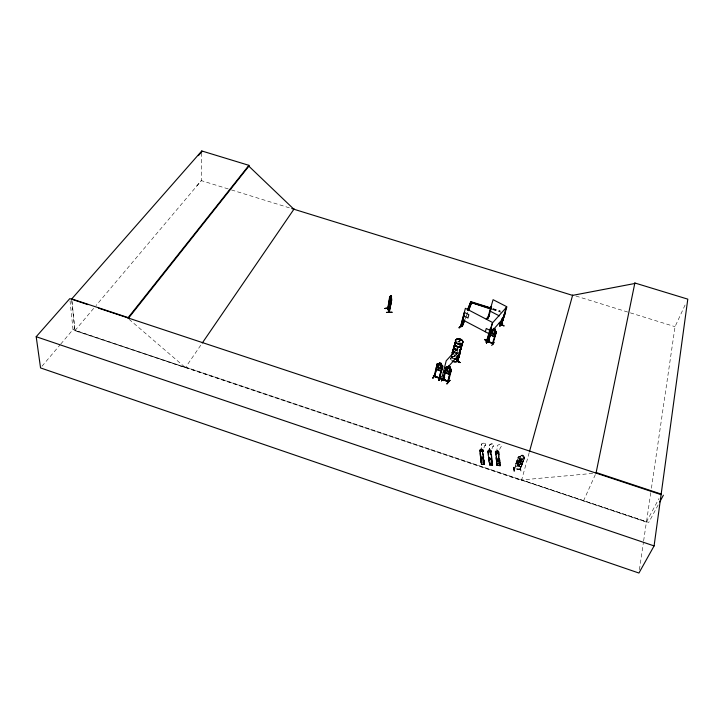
<?xml version="1.0" encoding="UTF-8"?>
<svg xmlns="http://www.w3.org/2000/svg" width="724" height="724" viewBox="0 0 724 724"><rect width="100%" height="100%" fill="white"/><g stroke="black" fill="none" stroke-linecap="round" stroke-linejoin="round"><path stroke-width="0.54" stroke-dasharray="3.62 2.71" d="M201.752 152.936L201.335 180.62L96.039 305.546M498.528 460.256L498.773 459.64L498.031 459.161M498.818 459.93L498.076 459.043L497.524 459.966M497.895 459.052L497.433 459.831M491.18 459.016L491.053 458.726M489.723 459.025L490.401 458.401L491.107 458.989M496.103 452.346L495.913 452.925L498.601 453.134L498.429 451.74C500.257 451.577 498.221 454.075 495.659 452.21M479.921 451.016L483.161 451.188L479.921 450.952M483.053 458.328L482.799 457.912M490.392 451.197L492.229 465.233L491.741 465.188L490.392 451.197L492.411 465.261L490.999 450.509L491.415 451.921C482.075 452.591 492.954 450.12 490.981 452.482L488.284 452.274L488.474 451.695M495.678 452.337L498.863 452.581M481.505 449.197C482.41 450.672 480.971 449.785 482.021 450.047M489.659 450.871L489.904 449.83M497.587 450.509L497.587 451.577M497.352 451.133C497.949 451.251 497.261 451.731 497.171 450.581M639.419 569.716L643.464 542.032M643.627 540.919L646.387 522.095L658.976 498.537M650.767 492.7L646.505 521.868L185.724 367.168M651.419 488.248L675.049 326.678L685.909 303.22M480.501 450.998L481.759 445.468A2.199 1.412 -5.5 0 1 482.383 443.468A2.199 1.412 -5.5 0 1 485.424 443.712A2.199 1.412 -5.5 0 1 484.781 445.703L482.636 451.161L480.13 450.98L479.903 451.704L483.098 451.948L483.17 449.839L482.736 450.4L484.682 464.6L483.116 450.744L479.451 450.455L481.044 464.328M488.573 451.577L489.886 446.165A2.199 1.403 -5.9 0 1 490.528 444.174A2.199 1.403 -5.9 0 1 493.56 444.409A2.199 1.403 -5.9 0 1 492.908 446.4L490.709 451.848M488.582 451.686L489.895 446.274A2.199 1.403 -5.9 0 1 490.546 444.283A2.199 1.403 -5.9 0 1 493.578 444.518A2.199 1.403 -5.9 0 1 492.926 446.509L492.908 446.4M496.212 452.337L497.569 446.934A2.199 1.403 -6.2 0 1 498.23 444.943A2.199 1.403 -6.2 0 1 501.252 445.179A2.199 1.403 -6.2 0 1 500.592 447.17L498.338 452.5L495.859 452.328L495.614 453.052L498.8 453.296L499.044 452.572M529.144 452.808L521.506 480.483L74.988 330.533L71.757 298.912M480.139 450.527L482.048 464.419L479.976 449.595L481.216 464.247L479.75 450.319L481.279 464.174L484.555 464.256L484.057 464.546L482.32 450.5L483.578 464.509L484.075 464.536L482.32 450.5M480.229 449.613L480.039 450.192L482.736 450.4M480.383 450.998L480.193 451.577L482.899 451.785L483.333 451.224M481.876 450.328L482.265 449.115L481.288 449.043L480.899 450.256M483.134 450.735L483.17 449.839M481.632 458.075L482.274 457.704L482.971 458.301M488.139 451.197L488.637 451.242L490.275 465.089L488.057 450.283L487.524 451.152L489.189 465.025L492.872 465.279L490.999 450.509M488.311 450.301L488.121 450.88L490.809 451.088M488.22 451.676L487.985 452.4L491.18 452.645L491.415 451.921M489.37 449.731C487.388 452.491 491.632 448.536 489.388 449.857M490.347 449.812L489.967 451.143L489.813 449.64M492.854 465.288L491.252 450.527M500.257 464.174L497.035 463.93L500.257 464.174L500.438 465.595L497.162 465.496L495.56 451.848L496.067 451.704L497.994 465.74L495.931 450.952L495.424 451.731M495.931 450.952L495.741 451.532L498.429 451.74M497.433 450.292L497.587 451.794L497.976 450.464L496.999 450.382L496.592 451.604M497.569 451.676L497.976 450.464M498.863 451.179L500.501 465.93M498.601 453.134L498.8 452.554M499.623 459.152L496.365 459.052L499.623 459.152C501.822 463.034 491.388 458.907 499.795 460.555M499.958 461.812L496.691 461.713L499.958 461.812C502.166 465.713 491.705 461.568 500.139 463.224M500.438 465.595L499.732 465.767L498.003 451.848L499.46 465.849L497.741 452.011M520.438 469.496L514.058 468.881L514.746 468.763M521.135 455.197C526.638 456.247 519.823 453.486 520.683 456.645L518.303 456.871L514.158 469.116L514.221 468.455M514.864 468.745L514.664 469.161L514.855 468.537M514.646 469.134L518.665 457.785L518.076 457.731L518.665 457.785M513.968 471.496C515.008 464.075 511.977 464.944 514.348 471.324M519.38 466.03L519.868 464.609L519.38 466.03L517.253 465.831L517.75 464.464M520.628 456.591L521.126 455.143M517.343 465.785L517.832 464.365L516.936 463.867L517.868 461.306L519.334 460.301L521.325 460.491L521.986 461.695M521.072 464.066L519.606 465.052L517.624 464.853L516.954 463.65L517.886 461.079L521.162 460.935L522.628 459.939L523.579 457.351L522.674 456.79L523.181 455.396M522.773 456.799L523.271 455.351M520.158 466.998L521.108 472.193L520.52 467.034M520.547 469.261L519.751 469.604L523.868 458.292L524.457 458.355L520.339 469.713L514.149 469.089M519.751 469.604L523.868 458.292M521.742 465.324L524.647 457.459L524.221 456.889L518.303 456.817L515.425 464.636M520.303 469.424L524.719 457.45L524.23 456.944M466.428 315.727L468.021 311.691M465.143 319.094L467.532 313.049M483.044 458.473L482.365 458.962M583.463 500.963L596.033 473.089M481.731 448.952L481.913 450.156L481.885 449.161M658.17 504.927L648.767 522.42L521.651 479.958L594.92 473.197M497.252 450.934L497.451 450.482L497.37 451.17M497.307 451.296L497.451 450.781M520.592 469.297L513.995 468.871M451.224 357.403L450.853 359.412M71.721 299.989L74.862 330.678L185.416 367.62L201.634 343.936M489.904 449.975L490.021 450.047M481.958 449.251L481.804 450.084M481.949 449.993L481.75 449.133M481.867 449.577L481.922 449.939M74.988 330.533L95.315 306.406M41.992 366.226L60.029 344.914M60.753 344.063L73.015 329.565L70.029 300.822M196.693 186.023L201.335 180.62L230.395 189.607M489.587 450.147L490.021 450.898M489.831 450.21L490.003 450.599M517.126 460.084L518.312 458.763M517.271 461.939L522.167 462.41L523.298 461.143M516.972 460.6L517.207 462.039L522.212 462.518L523.371 461.215M515.732 466.03L520.61 466.518L521.805 465.279L520.656 466.627L515.669 466.066L515.497 464.636M482.989 458.609L481.876 458.645M489.65 450.753L489.75 450.319M519.886 469.641L519.904 468.989L520.592 469.089M498.7 460.057L497.56 459.858M481.75 457.948L482.6 457.93M482.492 450.699L483.813 464.437M484.211 464.555L482.944 450.554M490.781 451.396L490.981 451.314M495.18 451.821L496.899 465.677L495.144 451.803L498.818 452.075L497.976 451.921L499.958 465.876L499.451 465.84M480.971 464.31L484.7 464.591M489.433 464.935L487.831 451.007L491.008 451.251M492.365 465.233L492.727 464.944L489.632 465.052M496.863 465.65L500.583 465.921L498.619 451.161M497.343 465.704L497.994 465.74M521.108 460.935L522.004 461.505L521.054 464.256L519.823 464.609L522.176 464.383M451.83 356.932L452.6 356.606M520.674 456.591L519.434 456.953L518.502 459.541L519.171 460.745L520.511 457.052L522.502 457.251L521.117 460.989L523.153 461.668M490.89 459.487L489.795 459.061M482.057 450.672L483.641 464.518M488.184 451.224L489.813 465.07L488.057 450.283M490.392 451.278L492.229 465.233M498.393 452.048L500.157 465.903M481.849 464.301L480.483 450.554M497.107 465.586L495.641 451.839M497.524 465.722L495.687 450.934M498.402 460.183L497.696 459.984M490.718 459.532L490.175 459.432M454.464 356.498L453.505 356.461A3.72 2.552 14.8 0 1 455.432 356.679M457.803 353.059L455.821 352.914L457.767 353.185M497.994 450.581L496.999 450.382M520.918 461.595L518.927 461.405L518.004 463.966L519.986 464.156L520.936 461.396L518.945 461.197L518.022 463.758L520.004 463.957M517.832 464.365L515.868 463.704M519.37 465.975L517.253 465.831M522.683 456.844L524.185 456.989M523.895 458.473L524.484 458.536M523.298 459.197C510.891 459.568 524.71 456.663 523.452 460.699M519.57 459.64L521.561 459.831M519.832 469.134L514.176 468.681M489.759 450.925L489.677 449.658M490.365 458.509L490.89 458.717M575.906 296.026L675.049 326.678M231.472 189.932L289.6 207.906M492.899 308.578L500.257 310.895M492.8 308.922L500.157 311.239M492.655 309.248L500.022 311.555M492.555 309.591L500.972 312.234M73.015 329.565L646.387 522.095M487.94 451.197L489.46 464.944M129.071 319.266L185.416 367.62M484.51 464.491L482.926 449.821M489.976 459.45L489.759 458.907M523.081 461.677L522.601 461.088C517.651 461.668 516.112 457.984 519.669 462.12L521.995 460.962L519.995 462.455L520.764 464.156L519.416 462.727L517.207 463.822L519.108 462.383C517.289 460.627 519.904 458.835 521.696 459.514M497.298 450.31L497.442 451.55M521.244 464.736L516.303 464.319L515.796 463.767M484.781 445.703L484.799 445.803A2.199 1.412 -5.5 0 0 485.433 443.812A2.199 1.412 -5.5 0 0 482.401 443.577A2.199 1.412 -5.5 0 0 481.768 445.568L481.759 445.468M481.596 448.961L481.84 450.219M480.374 450.364L481.641 464.383L479.976 449.595M514.284 471.559L513.759 466.166L514.203 471.523M457.478 341.393A3.783 2.561 14.7 0 1 460.301 342.036M458.392 341.583A3.846 2.597 14.7 0 1 460.283 342.181M458.301 341.972A3.783 2.561 14.7 0 1 459.26 342.19M458.346 341.746A3.846 2.597 14.7 0 1 459.324 341.963M457.812 352.932A3.774 2.57 14.8 0 1 455.885 352.669M453.324 358.67A3.738 2.561 14.8 0 1 451.595 356.851M454.174 354.009A3.738 2.561 14.8 0 1 456.962 354.633M453.342 358.525A3.801 2.606 14.8 0 1 451.586 356.679M455.17 353.819A3.801 2.606 14.8 0 1 457.034 354.425M453.459 358.145A3.747 2.561 14.8 0 1 451.731 356.335M456.211 353.737A3.747 2.561 14.8 0 1 457.097 354.117M455.025 355.937A3.756 2.561 14.8 0 1 454.138 355.556M456.898 351.149A3.756 2.561 14.8 0 1 457.785 351.529M450.98 359.267A3.72 2.552 14.8 0 1 452.672 356.57M450.925 359.448A3.72 2.561 14.8 0 1 451.287 357.52M451.867 357.059A3.72 2.561 14.8 0 1 454.446 356.633M455.061 355.792A3.81 2.606 14.8 0 1 454.156 355.412M455.106 355.638A3.81 2.606 14.8 0 1 454.192 355.249M456.12 355.638A3.765 2.57 14.8 0 1 454.265 355.041M457.704 353.312A3.765 2.561 14.8 0 1 455.785 353.059M480.609 457.568L483.831 457.812L480.609 457.568M480.763 458.971L483.985 459.224L480.763 458.971M480.899 460.229L484.121 460.473L480.899 460.229M481.053 461.65L484.284 461.894L481.053 461.65M481.161 462.591L484.392 462.835L481.161 462.591M488.745 458.256L491.949 458.5L488.745 458.256M488.908 459.668L492.121 459.912L488.908 459.668M489.053 460.917L492.266 461.161L489.053 460.917M489.216 462.337L492.438 462.582L489.216 462.337M489.334 463.279L492.555 463.523L489.334 463.279M517.941 465.143L517.778 465.595L519.217 465.261L517.941 465.143M519.886 459.622L519.723 460.084L521.171 459.749L519.886 459.622M521.452 455.468L521.289 455.93L522.737 455.586L521.452 455.468M517.678 460.536L516.755 461.007L517.696 460.591M455.83 352.905A3.774 2.57 14.8 0 0 457.749 353.158A3.774 2.57 14.8 0 1 455.821 352.914"/><path stroke-width="1.09" d="M460.681 326.379L461.233 326.669L464.12 315.402L463.577 315.266L464.03 315.501M460.69 326.081L461.342 326.234L460.79 325.972M248.911 165.334L128.166 317.61L128.22 318.533L248.866 166.194L248.911 165.334L201.779 150.963L201.77 151.823L198.376 155.624M487.071 340.886L492.519 322.461L465.387 308.315L460.663 326.569L464.365 312.37L468.835 314.705L467.948 318.026L463.496 315.691M443.133 379.159L448.337 382.037L447.731 381.566M447.676 381.919L450.79 370.435L451.269 370.697L450.79 370.435M447.785 381.512L443.785 379.186M443.658 379.159C443.957 380.127 442.88 378.308 443.731 378.996M388.037 308.759L390.263 296.125C387.259 299.627 392.498 306.08 390.471 304.677M389.539 299.917L389.376 301.754L390.535 304.75M457.161 361.285C457.278 361.919 457.061 360.652 457.387 361.403L462.265 343.122L446.21 360.787L441.568 379.132M457.052 361.195L460.057 362.507M87.966 304.632L69.803 298.614L36.2 336.723L40.553 367.928L638.93 573.037L654.089 545.914L687.8 299.148L634.858 282.993L634.64 283.527L572.575 295.383L291.745 208.566M458.319 343.746L458.084 343.764M459.224 339.773L459.84 339.456M459.351 339.927L460.301 339.71M460.012 339.583L460.093 340.235M457.993 343.592L458.482 343.855M385.023 308.578L390.58 307.971L385.068 308.343M388.037 308.813L389.856 297.048L387.657 308.478L387.955 307.971L389.313 312.261L391.648 299.926L390.87 303.7M387.901 308.533L389.096 312.279L391.566 296.75C390.734 294.36 390.109 296.777 391.603 299.066M391.132 296.016L391.331 297.256M387.684 308.397L389.078 312.243L391.132 300.505M634.858 282.993L596.033 473.089L596.277 472.555L661.338 494.121M435.043 374.317L433.097 377.955M437.187 363.955L434.056 376.371L439.64 378.444L442.798 366.054L441.034 364.833L441.785 365.683L441.124 368.317L439.893 369.086L438.138 368.426L437.477 366.95L438.129 364.308L439.197 364.19L437.133 363.91M439.803 378.064C420.535 371.394 452.283 382.2 434.119 376.38M437.405 365.177L434.563 376.571L437.477 365.041L436.889 364.977L437.477 365.041M439.169 364.235L439.495 362.706L441.396 363.412L441.016 364.878M440.934 364.896L441.314 363.439M438.834 377.485C454.735 386.887 428.02 371.322 444.047 380.353M442.074 366.769L439.169 378.317L442.002 366.905L442.59 366.959L442.002 366.905M438.834 380.136L440.78 376.227L439.061 380.444M441.522 380.833L444.617 377.53L441.577 380.661M446.283 366.95L443.106 379.367L446.283 366.95L447.061 366.815M446.59 368.109L446.002 367.964L446.59 368.109L443.486 379.557M444.636 377.294L441.477 380.842M461.767 324.759L458.971 327.8L461.993 324.85M449.894 368.326L450.265 366.914L448.536 365.955L448.183 367.484L447.224 367.439L446.545 370.073L447.115 371.674L448.726 372.57L449.876 371.919L450.563 369.294L449.83 368.344L450.265 366.914M464.12 315.402L461.061 326.75M447.034 383.955L449.866 380.417M450.681 370.552L447.812 381.729M461.288 325.809L462.355 326.144L464.437 320.759M447.052 366.751L451.079 368.978L451.459 369.828L448.201 382.191L443.821 379.068M451.396 369.81L449.568 374.697L445.532 372.453L445.305 370.733M467.677 309.691L470.817 301.646L490.8 307.917M456.916 361.638L460.22 350.009L457.097 361.728M529.443 451.722L572.675 295.03M489.216 316.071L486.256 319.094L489.089 316.234M488.465 317.691L487.795 317.836L493.08 299.682L506.501 306.569L501.153 324.75M491.569 306.813L491.026 306.677L491.569 306.813L488.429 317.809M485.324 331.755L486.266 328.47L489.795 330.316M484.718 339.411L489.768 342.072M486.012 342.117L488.962 339.122L486.103 341.909M501.497 324.877L506.891 306.804L492.564 322.841L487.27 341.004L486.799 340.352L490.139 329.04L490.791 329.492L490.139 329.04M486.483 343.013L489.171 339.701L486.555 342.85M487.587 340.696L490.791 329.492M492.8 344.153L496.483 331.945L492.103 329.212L491.361 329.402L487.768 341.565C493.442 344.144 492.248 342.85 492.872 344.172M491.632 330.515L491.08 330.388L491.632 330.515L488.257 341.855L491.388 329.366M488.257 341.828L491.542 330.624M493.243 329.845L493.641 328.334L495.343 329.194L494.926 330.587M491.686 345.475L494.311 342.325M492.383 343.972L495.768 332.606L496.23 332.841L495.768 332.606M492.908 344.018L492.655 343.393M503.976 325.972L499.026 323.239L504.013 325.809M501.289 325.103L504.655 313.601L501.117 325.185L500.157 324.506L501.216 324.841L505.415 312.886M499.922 325.972L502.483 322.967L499.922 325.954M502.384 318.596L500.601 324.524L502.293 318.696M503.714 315.709L501.071 324.723M388.951 311.89L389.268 311.501M500.049 324.85L502.384 318.162M468.419 310.687L471.596 302.623L468.727 310.026M462.355 326.144L464.745 320.099M463.776 319.42L461.378 325.456L462.455 325.8M467.369 310.352L470.817 301.646M462.491 322.786L463.686 319.764M443.984 380.562L438.744 377.729M489.714 342.244L484.528 339.764M487.243 340.425L487.524 340.099M438.834 380.353L440.816 376.245M436.165 367.747L436.463 369.385L440.88 371.05L441.821 369.873M440.853 370.987L441.776 369.801L442.708 366.091L442.328 365.321M436.463 369.385L440.907 371.005M432.97 378.136L435.088 374.073L432.744 378.055M437.902 363.701L442.301 365.358M659.736 502.013L663.392 495.216M202.268 343.013L294.116 208.928M487.994 341.475L492.519 343.366M487.976 341.23L493.026 343.61M494.42 336.814L490.456 334.805L490.302 333.103M495.352 335.71L494.392 336.751M487.94 341.212L488.419 341.565M496.058 331.212L496.483 331.945M486.501 343.086L489.116 339.936M490.456 334.805L494.42 336.714M495.343 329.194L494.827 330.642L495.569 331.502L494.8 334.099L493.632 334.778L492.049 333.981L491.533 332.443L492.293 329.845L493.234 329.728M486.836 340.036L487.677 340.343L486.953 339.99M500.61 324.153L501.171 324.334M486.836 340.389L487.406 340.506M486.112 341.918L488.791 338.805M499.831 326.171L502.664 323.293M201.779 150.963L71.757 298.912L128.166 317.61M489.261 334.189L491.406 331.773M492.827 330.162L503.515 318.089M486.537 319.239L489.207 316.062M488.293 318.071L487.94 317.709M444.69 367.502L444.228 367.711M443.269 372.29L446.165 369.068M447.613 367.457L459.206 354.57M446.753 383.82L449.866 380.191L450.093 380.589M450.464 373.602L449.541 374.625L445.532 372.453M459.251 327.945L462.057 324.687M390.915 301.926L390.462 302.415L390.028 301.229L390.833 296.985M459.55 340.09L460.129 339.945L459.64 339.927M437.169 364L437.911 363.765M487.008 339.837L486.809 340.371M385.014 308.487L390.471 307.981M391.557 299.048L391.666 299.953M459.957 340.18L459.396 340.081M470.727 301.989L490.7 308.261M491.605 308.913L470.555 302.297L490.456 308.931M98.645 308.18L661.057 494.646M36.2 336.723L654.089 545.914M448.102 382.136L443.124 379.349M489.867 310.985L499.343 315.89M462.419 319.709L489.225 333.809M457.387 361.086L460.057 362.516M456.509 360.778L459.948 362.624M248.866 166.194L293.899 209.236M391.032 295.483L391.621 299.039M460.69 346.859A3.783 2.561 14.8 0 1 459.378 350.253M456.554 350.135A3.783 2.561 14.8 0 1 454.265 346M461.17 347.348A3.837 2.597 14.8 0 1 460.229 349.783M456.591 349.991A3.837 2.597 14.8 0 1 453.912 347.755A3.837 2.597 14.8 0 1 454.862 345.33M454.925 352.525A3.774 2.57 14.8 0 1 453.541 348.76A3.774 2.57 14.8 0 0 454.156 352.009M460.021 349.384A3.774 2.57 14.8 0 1 459.469 352.47M454.989 352.289A3.774 2.57 14.8 0 1 453.604 348.534M462.012 344.19A3.846 2.597 14.7 0 1 461.07 346.615M459.387 347.086A3.846 2.597 14.7 0 1 455.115 345.285A3.846 2.597 14.7 0 1 455.686 342.162M461.215 347.004A3.783 2.561 14.8 0 1 460.283 349.402M457.659 349.828A3.783 2.561 14.8 0 1 454.21 347.755A3.783 2.561 14.8 0 1 454.989 345.013M461.912 344.371A3.792 2.561 14.7 0 1 460.989 346.769M458.355 347.194A3.792 2.561 14.7 0 1 454.898 345.113A3.792 2.561 14.7 0 1 455.677 342.371M461.215 347.185A3.837 2.597 14.8 0 1 460.274 349.62M457.613 350.045A3.837 2.597 14.8 0 1 454.111 347.945A3.837 2.597 14.8 0 1 454.907 345.167M462.057 344.027A3.846 2.597 14.7 0 1 461.116 346.452M459.432 346.923A3.846 2.597 14.7 0 1 455.161 345.113A3.846 2.597 14.7 0 1 455.731 342M462.193 344.534A3.792 2.561 14.7 0 1 461.125 346.244M459.459 346.696A3.792 2.561 14.7 0 1 455.251 344.923A3.792 2.561 14.7 0 1 455.821 341.846M458.69 356.443A3.747 2.57 14.8 0 1 457.767 358.842A3.747 2.57 14.8 0 1 454.21 359.05M458.79 356.253A3.801 2.606 14.8 0 1 457.849 358.697A3.801 2.606 14.8 0 1 454.238 358.905M451.586 355.303A3.801 2.606 14.8 0 1 451.948 354.715M458.011 359.032A3.747 2.57 14.8 0 1 456.319 361.756A3.747 2.57 14.8 0 1 451.867 360.751M458.039 358.923A3.747 2.57 14.8 0 1 456.744 361.511A3.747 2.57 14.8 0 1 452.663 361.167M460.283 350.452A3.765 2.561 14.8 0 1 459.36 352.85M454.12 352.154A3.765 2.561 14.8 0 1 453.514 348.932M459.242 352.461A3.81 2.606 14.8 0 1 457.007 356.054M452.772 354.253A3.81 2.606 14.8 0 1 452.762 351.602M458.835 355.918A3.747 2.57 14.8 0 1 455.306 358.751M451.722 354.977A3.747 2.57 14.8 0 1 452.084 354.398M459.523 353.33A3.756 2.57 14.8 0 1 456.944 356.199M452.772 354.425A3.756 2.57 14.8 0 1 452.762 351.81M459.278 352.298A3.81 2.606 14.8 0 1 457.948 355.746M452.817 354.09A3.81 2.606 14.8 0 1 452.799 351.439M459.288 352.126A3.765 2.57 14.8 0 1 457.975 355.529M452.907 353.9A3.765 2.57 14.8 0 1 452.898 351.285M386.444 312.433L392.037 312.279L386.444 312.433M390.743 297.455L390.236 300.098L390.679 301.284L391.177 298.65L390.743 297.455M439.079 364.67L438.418 367.303L440.174 367.964L440.844 365.33L439.079 364.67M439.803 363.131L440.826 364.027L439.803 363.131M448.093 367.919L447.405 370.552L449.016 371.439L449.704 368.815L448.093 367.919M448.808 366.425L449.722 367.475L448.808 366.425M493.135 330.271L492.374 332.868L493.958 333.673L494.718 331.076L493.135 330.271M493.895 328.787L494.782 329.764L493.895 328.787M459.414 352.697A3.774 2.57 14.8 0 0 459.966 349.611A3.774 2.57 14.8 0 1 459.414 352.706M456.554 342.886A3.81 2.57 14.7 0 0 462.799 342.533A3.81 2.57 14.7 0 0 458.165 338.723A3.81 2.57 14.7 0 0 456.554 342.886M456.491 343.149A3.792 2.552 14.7 0 0 462.708 342.796A3.792 2.552 14.7 0 0 458.093 339.004A3.792 2.552 14.7 0 0 456.491 343.149M456.527 342.995A3.81 2.57 14.7 0 0 462.763 342.642A3.81 2.57 14.7 0 0 458.129 338.832A3.81 2.57 14.7 0 0 456.527 342.995"/></g></svg>
